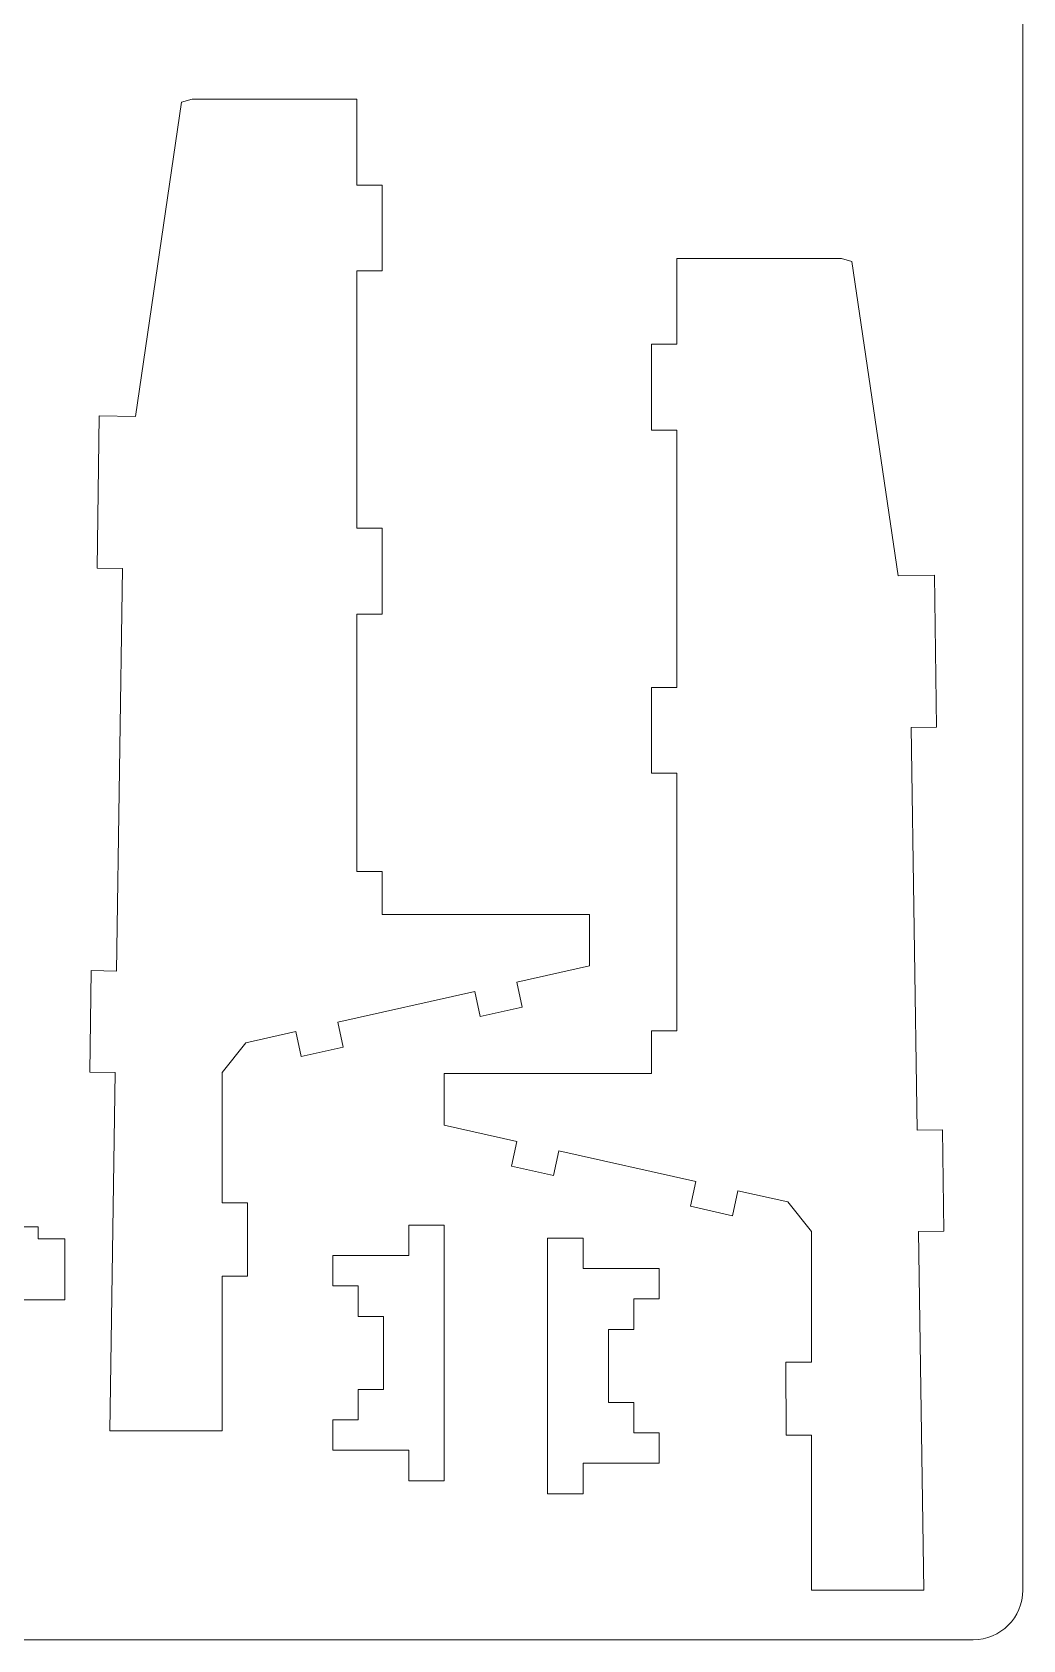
# Model space of a CAD drawing. Header units: centimetres. Extents: x -10 to 98, y 3 to 108.
# Drawn here: x 86.45 to 98.31, y 55.56 to 74.8 of the extents above; entities that cross this region are included whole.
import ezdxf

# ---------------------------------------------------------------- set-up
doc = ezdxf.new("R2010")
doc.units = ezdxf.units.CM
doc.header["$MEASUREMENT"] = 0
doc.layers.add('Camada 1', color=7, linetype='Continuous')

msp = doc.modelspace()

# ---------------------------------------------------------------- linework, layer by layer
at = {"layer": 'Camada 1', "color": 5, "lineweight": 9}
for points in [[(98.30979, 107.32219), (98.30979, 107.32219), (98.30979, 56.15219), (98.30979, 56.15219)], [(97.71478, 55.55719), (98.04204, 55.55719), (98.30979, 55.82494), (98.30979, 56.15219)], [(97.71478, 55.55719), (97.71478, 55.55719), (64.39477, 55.55719), (64.39477, 55.55719)]]:
    msp.add_open_spline(points, degree=3, dxfattribs=at)
at = {"layer": 'Camada 1', "color": 3, "lineweight": 9}
for points in [[(87.68587, 70.19884), (87.68587, 70.19884), (88.23947, 73.96062), (88.23947, 73.96062)], [(88.23947, 73.96062), (88.23947, 73.96062), (88.36685, 73.99605), (88.36685, 73.99605)], [(88.36685, 73.99605), (88.36685, 73.99605), (90.33749, 73.99605), (90.33749, 73.99605)], [(90.33749, 73.99605), (90.33749, 73.99605), (90.33749, 72.96902), (90.33749, 72.96902)], [(90.33749, 72.96902), (90.33749, 72.96902), (90.64092, 72.96902), (90.64092, 72.96902)], [(90.64092, 72.96902), (90.64092, 72.96902), (90.64092, 71.94199), (90.64092, 71.94199)], [(96.13691, 72.09036), (96.13691, 72.09036), (94.16627, 72.09036), (94.16627, 72.09036)], [(94.16627, 72.09036), (94.16627, 72.09036), (94.16627, 71.06333), (94.16627, 71.06333)], [(96.26428, 72.05493), (96.26428, 72.05493), (96.13691, 72.09036), (96.13691, 72.09036)], [(96.81787, 68.29315), (96.81787, 68.29315), (96.26428, 72.05493), (96.26428, 72.05493)], [(90.64092, 71.94199), (90.64092, 71.94199), (90.33749, 71.94199), (90.33749, 71.94199)], [(90.33749, 71.94199), (90.33749, 71.94199), (90.33749, 68.8609), (90.33749, 68.8609)], [(94.16627, 71.06333), (94.16627, 71.06333), (93.86284, 71.06333), (93.86284, 71.06333)], [(93.86284, 71.06333), (93.86284, 71.06333), (93.86284, 70.0363), (93.86284, 70.0363)], [(87.22679, 68.38476), (87.22679, 68.38476), (87.25307, 70.20509), (87.25307, 70.20509)], [(87.25307, 70.20509), (87.25307, 70.20509), (87.68587, 70.19884), (87.68587, 70.19884)], [(93.86284, 70.0363), (93.86284, 70.0363), (94.16627, 70.0363), (94.16627, 70.0363)], [(94.16627, 70.0363), (94.16627, 70.0363), (94.16627, 66.95521), (94.16627, 66.95521)], [(90.33749, 68.8609), (90.33749, 68.8609), (90.64092, 68.8609), (90.64092, 68.8609)], [(90.64092, 68.8609), (90.64092, 68.8609), (90.64092, 67.83389), (90.64092, 67.83389)], [(87.53018, 68.38038), (87.53018, 68.38038), (87.22679, 68.38476), (87.22679, 68.38476)], [(87.46059, 63.56171), (87.46059, 63.56171), (87.53018, 68.38038), (87.53018, 68.38038)], [(97.25069, 68.2994), (97.25069, 68.2994), (96.81787, 68.29315), (96.81787, 68.29315)], [(97.27696, 66.47907), (97.27696, 66.47907), (97.25069, 68.2994), (97.25069, 68.2994)], [(90.64092, 67.83389), (90.64092, 67.83389), (90.33749, 67.83389), (90.33749, 67.83389)], [(90.33749, 67.83389), (90.33749, 67.83389), (90.33749, 64.75281), (90.33749, 64.75281)], [(94.16627, 66.95521), (94.16627, 66.95521), (93.86284, 66.95521), (93.86284, 66.95521)], [(93.86284, 66.95521), (93.86284, 66.95521), (93.86284, 65.9282), (93.86284, 65.9282)], [(96.97357, 66.47469), (96.97357, 66.47469), (97.27696, 66.47907), (97.27696, 66.47907)], [(97.04315, 61.65602), (97.04315, 61.65602), (96.97357, 66.47469), (96.97357, 66.47469)], [(93.86284, 65.9282), (93.86284, 65.9282), (94.16627, 65.9282), (94.16627, 65.9282)], [(94.16627, 65.9282), (94.16627, 65.9282), (94.16627, 62.84712), (94.16627, 62.84712)], [(90.33749, 64.75281), (90.33749, 64.75281), (90.64092, 64.75281), (90.64092, 64.75281)], [(90.64092, 64.75281), (90.64092, 64.75281), (90.64092, 64.23929), (90.64092, 64.23929)], [(90.64092, 64.23929), (90.64092, 64.23929), (93.12136, 64.23929), (93.12136, 64.23929)], [(93.12136, 64.23929), (93.12136, 64.23929), (93.12136, 63.62284), (93.12136, 63.62284)], [(87.13969, 62.35253), (87.13969, 62.35253), (87.15721, 63.56609), (87.15721, 63.56609)], [(87.15721, 63.56609), (87.15721, 63.56609), (87.46059, 63.56171), (87.46059, 63.56171)], [(93.12136, 63.62284), (93.12136, 63.62284), (92.2535, 63.42889), (92.2535, 63.42889)], [(91.75078, 63.31653), (91.75078, 63.31653), (90.10725, 62.9492), (90.10725, 62.9492)], [(91.81479, 63.01868), (91.81479, 63.01868), (91.75078, 63.31653), (91.75078, 63.31653)], [(92.2535, 63.42889), (92.2535, 63.42889), (92.3175, 63.13104), (92.3175, 63.13104)], [(92.3175, 63.13104), (92.3175, 63.13104), (91.81479, 63.01868), (91.81479, 63.01868)], [(90.10725, 62.9492), (90.10725, 62.9492), (90.17127, 62.65136), (90.17127, 62.65136)], [(89.60453, 62.83685), (89.60453, 62.83685), (89.00887, 62.70371), (89.00887, 62.70371)], [(89.66854, 62.539), (89.66854, 62.539), (89.60453, 62.83685), (89.60453, 62.83685)], [(94.16627, 62.84712), (94.16627, 62.84712), (93.86284, 62.84712), (93.86284, 62.84712)], [(93.86284, 62.84712), (93.86284, 62.84712), (93.86284, 62.3336), (93.86284, 62.3336)], [(89.00887, 62.70371), (89.00887, 62.70371), (88.72497, 62.34815), (88.72497, 62.34815)], [(90.17127, 62.65136), (90.17127, 62.65136), (89.66854, 62.539), (89.66854, 62.539)], [(87.44309, 62.34815), (87.44309, 62.34815), (87.13969, 62.35253), (87.13969, 62.35253)], [(87.38114, 58.05788), (87.38114, 58.05788), (87.44309, 62.34815), (87.44309, 62.34815)], [(88.72497, 62.34815), (88.72497, 62.34815), (88.7249, 60.78555), (88.7249, 60.78555)], [(93.86284, 62.3336), (93.86284, 62.3336), (91.38239, 62.3336), (91.38239, 62.3336)], [(91.38239, 62.3336), (91.38239, 62.3336), (91.38239, 61.71715), (91.38239, 61.71715)], [(91.38239, 61.71715), (91.38239, 61.71715), (92.25026, 61.5232), (92.25026, 61.5232)], [(97.34654, 61.6604), (97.34654, 61.6604), (97.04315, 61.65602), (97.04315, 61.65602)], [(97.36407, 60.44684), (97.36407, 60.44684), (97.34654, 61.6604), (97.34654, 61.6604)], [(92.25026, 61.5232), (92.25026, 61.5232), (92.18625, 61.22535), (92.18625, 61.22535)], [(92.68897, 61.11299), (92.68897, 61.11299), (92.75296, 61.41084), (92.75296, 61.41084)], [(92.75296, 61.41084), (92.75296, 61.41084), (94.39651, 61.04351), (94.39651, 61.04351)], [(92.18625, 61.22535), (92.18625, 61.22535), (92.68897, 61.11299), (92.68897, 61.11299)], [(94.39651, 61.04351), (94.39651, 61.04351), (94.33249, 60.74567), (94.33249, 60.74567)], [(94.83521, 60.63331), (94.83521, 60.63331), (94.89922, 60.93116), (94.89922, 60.93116)], [(94.89922, 60.93116), (94.89922, 60.93116), (95.49489, 60.79802), (95.49489, 60.79802)], [(88.7249, 60.78555), (88.7249, 60.78555), (89.0295, 60.78554), (89.0295, 60.78554)], [(89.0295, 60.78554), (89.0295, 60.78554), (89.02947, 59.91169), (89.02947, 59.91169)], [(94.33249, 60.74567), (94.33249, 60.74567), (94.83521, 60.63331), (94.83521, 60.63331)], [(95.49489, 60.79802), (95.49489, 60.79802), (95.77878, 60.44246), (95.77878, 60.44246)], [(85.63256, 60.50058), (85.63256, 60.50058), (86.52081, 60.50058), (86.52081, 60.50058)], [(86.52081, 60.50058), (86.52081, 60.50058), (86.52081, 60.35493), (86.52081, 60.35493)], [(90.95761, 60.15624), (90.95761, 60.15624), (90.95761, 60.52034), (90.95761, 60.52034)], [(90.95761, 60.52034), (90.95761, 60.52034), (91.38239, 60.52034), (91.38239, 60.52034)], [(91.38239, 60.52034), (91.38239, 60.52034), (91.38239, 57.46186), (91.38239, 57.46186)], [(95.77878, 60.44246), (95.77878, 60.44246), (95.77885, 58.87986), (95.77885, 58.87986)], [(97.06067, 60.44246), (97.06067, 60.44246), (97.36407, 60.44684), (97.36407, 60.44684)], [(97.12262, 56.15219), (97.12262, 56.15219), (97.06067, 60.44246), (97.06067, 60.44246)], [(86.52081, 60.35493), (86.52081, 60.35493), (86.84219, 60.35493), (86.84219, 60.35493)], [(86.84219, 60.35493), (86.84219, 60.35493), (86.84219, 59.62673), (86.84219, 59.62673)], [(93.04411, 60.36477), (93.04411, 60.36477), (92.61934, 60.36477), (92.61934, 60.36477)], [(92.61934, 60.36477), (92.61934, 60.36477), (92.61934, 57.30629), (92.61934, 57.30629)], [(93.04411, 60.00067), (93.04411, 60.00067), (93.04411, 60.36477), (93.04411, 60.36477)], [(90.04739, 59.79213), (90.04739, 59.79213), (90.04739, 60.15624), (90.04739, 60.15624)], [(90.04739, 60.15624), (90.04739, 60.15624), (90.95761, 60.15624), (90.95761, 60.15624)], [(88.72486, 59.9117), (88.72486, 59.9117), (88.72478, 58.05782), (88.72478, 58.05782)], [(89.02947, 59.91169), (89.02947, 59.91169), (88.72486, 59.9117), (88.72486, 59.9117)], [(93.95434, 60.00067), (93.95434, 60.00067), (93.04411, 60.00067), (93.04411, 60.00067)], [(93.95434, 59.63656), (93.95434, 59.63656), (93.95434, 60.00067), (93.95434, 60.00067)], [(90.35076, 59.79213), (90.35076, 59.79213), (90.04739, 59.79213), (90.04739, 59.79213)], [(90.35076, 59.42802), (90.35076, 59.42802), (90.35076, 59.79213), (90.35076, 59.79213)], [(86.84219, 59.62673), (86.84219, 59.62673), (86.08299, 59.62673), (86.08299, 59.62673)], [(93.65096, 59.63656), (93.65096, 59.63656), (93.95434, 59.63656), (93.95434, 59.63656)], [(93.65096, 59.27245), (93.65096, 59.27245), (93.65096, 59.63656), (93.65096, 59.63656)], [(90.65418, 59.42802), (90.65418, 59.42802), (90.35076, 59.42802), (90.35076, 59.42802)], [(90.65418, 58.55417), (90.65418, 58.55417), (90.65418, 59.42802), (90.65418, 59.42802)], [(93.34754, 58.3986), (93.34754, 58.3986), (93.34754, 59.27245), (93.34754, 59.27245)], [(93.34754, 59.27245), (93.34754, 59.27245), (93.65096, 59.27245), (93.65096, 59.27245)], [(95.77885, 58.87986), (95.77885, 58.87986), (95.47426, 58.87985), (95.47426, 58.87985)], [(95.47426, 58.87985), (95.47426, 58.87985), (95.47429, 58.006), (95.47429, 58.006)], [(90.35076, 58.19008), (90.35076, 58.19008), (90.35076, 58.55417), (90.35076, 58.55417)], [(90.35076, 58.55417), (90.35076, 58.55417), (90.65418, 58.55417), (90.65418, 58.55417)], [(93.65096, 58.3986), (93.65096, 58.3986), (93.34754, 58.3986), (93.34754, 58.3986)], [(93.65096, 58.03451), (93.65096, 58.03451), (93.65096, 58.3986), (93.65096, 58.3986)], [(90.04739, 57.82596), (90.04739, 57.82596), (90.04739, 58.19008), (90.04739, 58.19008)], [(90.04739, 58.19008), (90.04739, 58.19008), (90.35076, 58.19008), (90.35076, 58.19008)], [(88.72478, 58.05782), (88.72478, 58.05782), (87.38114, 58.05788), (87.38114, 58.05788)], [(93.95434, 58.03451), (93.95434, 58.03451), (93.65096, 58.03451), (93.65096, 58.03451)], [(93.95434, 57.67039), (93.95434, 57.67039), (93.95434, 58.03451), (93.95434, 58.03451)], [(95.47429, 58.006), (95.47429, 58.006), (95.7789, 58.00601), (95.7789, 58.00601)], [(95.7789, 58.00601), (95.7789, 58.00601), (95.77898, 56.15213), (95.77898, 56.15213)], [(90.95761, 57.82596), (90.95761, 57.82596), (90.04739, 57.82596), (90.04739, 57.82596)], [(90.95761, 57.46186), (90.95761, 57.46186), (90.95761, 57.82596), (90.95761, 57.82596)], [(93.04411, 57.30629), (93.04411, 57.30629), (93.04411, 57.67039), (93.04411, 57.67039)], [(93.04411, 57.67039), (93.04411, 57.67039), (93.95434, 57.67039), (93.95434, 57.67039)], [(91.38239, 57.46186), (91.38239, 57.46186), (90.95761, 57.46186), (90.95761, 57.46186)], [(92.61934, 57.30629), (92.61934, 57.30629), (93.04411, 57.30629), (93.04411, 57.30629)], [(95.77898, 56.15213), (95.77898, 56.15213), (97.12262, 56.15219), (97.12262, 56.15219)]]:
    msp.add_open_spline(points, degree=3, dxfattribs=at)

doc.saveas('drawing.dxf')
